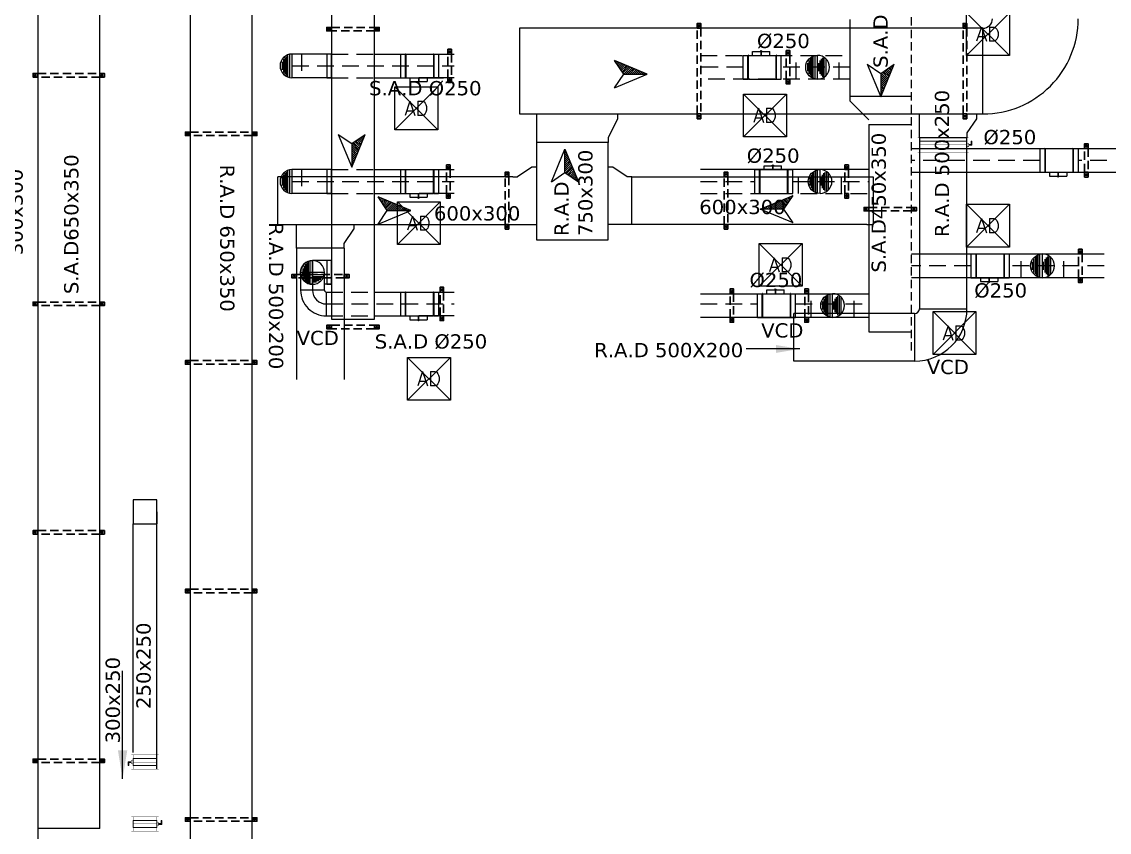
# Model space of a CAD drawing. Header units: millimetres. Extents: x -5691 to 38661, y 27321 to 65085.
# Drawn here: x 12207 to 23626, y 37619 to 46131 of the extents above; entities that cross this region are included whole.
import ezdxf
from ezdxf.enums import TextEntityAlignment as Align

# ---------------------------------------------------------------- set-up
doc = ezdxf.new("R2010")
doc.units = ezdxf.units.MM
doc.header["$LTSCALE"] = 700
doc.header["$MEASUREMENT"] = 0
doc.linetypes.add('HIDDEN', pattern=[0.375, 0.25, -0.125])
for name, color, linetype in [('Access Door', 7, 'Continuous'), ('CAV', 4, 'Continuous'), ('duct size', 7, 'Continuous'), ('M-AC-DIFFUSER', 3, 'Continuous'), ('Return Ahu-03', 1, 'Continuous'), ('Return Ahu-04', 1, 'Continuous'), ('Return Ahu-06', 1, 'Continuous'), ('Supply Ahu-03', 3, 'Continuous'), ('Supply Ahu-04', 3, 'Continuous'), ('Supply Ahu-05', 3, 'Continuous'), ('Supply Ahu-06', 3, 'Continuous'), ('TEXT', 7, 'Continuous')]:
    doc.layers.add(name, color=color, linetype=linetype)
doc.layers.add('SA-HANGERS', color=21, linetype='Continuous', lineweight=30)
doc.layers.add('VCD', color=1, linetype='Continuous', lineweight=20)
doc.styles.add('AC-TEXT', font='ROMANS.SHX', dxfattribs={"height": 200})
doc.styles.add('Arial', font='arial.ttf')
doc.styles.get("Standard").update_dxf_attribs({"font": 'romans.shx', "height": 200})
doc.styles.add('VERDANA', font='verdana.ttf')
doc.dimstyles.new('1-100', dxfattribs={"dimscale": 100, "dimtxt": 2, "dimasz": 2.5, "dimexe": 1.25, "dimexo": 0.625, "dimtad": 1, "dimdec": 0, "dimtxsty": 'Arial', "dimblk": 'ARCHTICK', "dimcen": 2.5, "dimclrd": 3, "dimclre": 3, "dimclrt": 3, "dimadec": 0, "dimazin": 0, "dimtfac": 1, "dimtdec": 0, "dimtmove": 0, "dimatfit": 3, "dimfxl": 1, "dimarcsym": 0})
doc.dimstyles.get("Standard").update_dxf_attribs({"dimtxt": 0.18, "dimasz": 0.18, "dimexe": 0.18, "dimexo": 0.0625, "dimgap": 0.09, "dimtad": 0, "dimtih": 1, "dimtoh": 1, "dimdec": 4, "dimzin": 0, "dimdsep": 46, "dimtxsty": 'Standard', "dimcen": 0.09, "dimadec": 0, "dimazin": 0, "dimtfac": 1, "dimtdec": 4, "dimtofl": 0, "dimtmove": 0, "dimatfit": 3, "dimfxl": 1, "dimtolj": 1, "dimtzin": 0, "dimarcsym": 0})

# ---------------------------------------------------------------- blocks, each defined once
blk = doc.blocks.new('*U12')
for p, q in [((0, 0), (0, 37)), ((650, 0), (650, 37))]:
    blk.add_line(p, q)
for points in [[(0, 0), (-50, 0), (-50, 37), (0, 37)], [(650, 37), (700, 37), (700, 0), (650, 0)]]:
    blk.add_lwpolyline(points)
at = {"linetype": 'HIDDEN', "ltscale": 0.5}
for points in [[(0, 37), (650, 37)], [(650, 0), (0, 0)]]:
    blk.add_lwpolyline(points, dxfattribs=at)
for centre in [(-25, 18), (675, 18)]:
    blk.add_circle(centre, 8.44)
blk = doc.blocks.new('*U19')
for p, q in [((0, 0), (0, 37)), ((650, 0), (650, 37))]:
    blk.add_line(p, q)
for points in [[(0, 0), (-50, 0), (-50, 37), (0, 37)], [(650, 37), (700, 37), (700, 0), (650, 0)]]:
    blk.add_lwpolyline(points)
at = {"linetype": 'HIDDEN', "ltscale": 0.5}
for points in [[(0, 37), (650, 37)], [(650, 0), (0, 0)]]:
    blk.add_lwpolyline(points, dxfattribs=at)
for centre in [(-25, 18), (675, 18)]:
    blk.add_circle(centre, 8.44)
blk = doc.blocks.new('*U48')
for p, q in [((0, 0), (0, 37)), ((450, 0), (450, 37))]:
    blk.add_line(p, q)
for points in [[(0, 0), (-50, 0), (-50, 37), (0, 37)], [(450, 37), (500, 37), (500, 0), (450, 0)]]:
    blk.add_lwpolyline(points)
at = {"linetype": 'HIDDEN', "ltscale": 0.5}
for points in [[(0, 37), (450, 37)], [(450, 0), (0, 0)]]:
    blk.add_lwpolyline(points, dxfattribs=at)
for centre in [(-25, 18), (475, 18)]:
    blk.add_circle(centre, 8.44)
blk = doc.blocks.new('*U49')
for p, q in [((0, 0), (0, 37)), ((250, 0), (250, 37))]:
    blk.add_line(p, q)
for points in [[(0, 0), (-50, 0), (-50, 37), (0, 37)], [(250, 37), (300, 37), (300, 0), (250, 0)]]:
    blk.add_lwpolyline(points)
at = {"linetype": 'HIDDEN', "ltscale": 0.5}
for points in [[(0, 37), (250, 37)], [(250, 0), (0, 0)]]:
    blk.add_lwpolyline(points, dxfattribs=at)
for centre in [(-25, 18), (275, 18)]:
    blk.add_circle(centre, 8.44)
blk = doc.blocks.new('*U53')
for p, q in [((0, 0), (0, 37)), ((500, 0), (500, 37))]:
    blk.add_line(p, q)
for points in [[(0, 0), (-50, 0), (-50, 37), (0, 37)], [(500, 37), (550, 37), (550, 0), (500, 0)]]:
    blk.add_lwpolyline(points)
at = {"linetype": 'HIDDEN', "ltscale": 0.5}
for points in [[(0, 37), (500, 37)], [(500, 0), (0, 0)]]:
    blk.add_lwpolyline(points, dxfattribs=at)
for centre in [(-25, 18), (525, 18)]:
    blk.add_circle(centre, 8.44)
blk = doc.blocks.new('*U52')
for p, q in [((0, 0), (0, 37)), ((450, 0), (450, 37))]:
    blk.add_line(p, q)
for points in [[(0, 0), (-50, 0), (-50, 37), (0, 37)], [(450, 37), (500, 37), (500, 0), (450, 0)]]:
    blk.add_lwpolyline(points)
at = {"linetype": 'HIDDEN', "ltscale": 0.5}
for points in [[(0, 37), (450, 37)], [(450, 0), (0, 0)]]:
    blk.add_lwpolyline(points, dxfattribs=at)
for centre in [(-25, 18), (475, 18)]:
    blk.add_circle(centre, 8.44)
blk = doc.blocks.new('*U54')
for p, q in [((0, 0), (0, 37)), ((900, 0), (900, 37))]:
    blk.add_line(p, q)
for points in [[(0, 0), (-50, 0), (-50, 37), (0, 37)], [(900, 37), (950, 37), (950, 0), (900, 0)]]:
    blk.add_lwpolyline(points)
at = {"linetype": 'HIDDEN', "ltscale": 0.5}
for points in [[(0, 37), (900, 37)], [(900, 0), (0, 0)]]:
    blk.add_lwpolyline(points, dxfattribs=at)
for centre in [(-25, 18), (925, 18)]:
    blk.add_circle(centre, 8.44)
blk = doc.blocks.new('CAV 250 DIA')
for p, q in [((0, 400), (0, 350)), ((0, 400), (250, 400)), ((0, 350), (250, 350)), ((0, 345), (0, 55)), ((0, 345), (250, 345)), ((250, 400), (250, 350)), ((250, 345), (250, 55)), ((250, 301), (290, 301)), ((290, 301), (290, 119)), ((250, 212), (297, 212)), ((250, 208), (297, 208)), ((250, 119), (290, 119)), ((291, 219), (292, 220)), ((291, 219), (297, 212)), ((297, 208), (291, 202)), ((291, 202), (292, 200)), ((292, 220), (302, 210)), ((302, 210), (292, 200)), ((0, 55), (250, 55)), ((0, 50), (0, 0)), ((0, 50), (250, 50)), ((0, 50), (250, 50)), ((0, 0), (250, 0)), ((250, 50), (250, 0))]:
    blk.add_line(p, q)
for centre, start, end in [((1, 347), 109.4366, 250.5634), ((249, 347), 289.4366, 70.5634), ((1, 53), 109.4366, 250.5634), ((249, 53), 289.4366, 70.5634)]:
    blk.add_arc(centre, 2.65, start, end)
blk = doc.blocks.new('AROW')
h = blk.add_hatch()
h.set_pattern_fill('ANSI31,_O', color=8, scale=33.381621)
h.set_pattern_definition([(45, (-361.5264, -565.2318), (-2.950546, 2.950546), [])])
h.paths.add_polyline_path([(34.3, 0), (-34.3, 0), (-61.1, 39.7)])
for p, q in [((-34.3, 0), (-61.1, 39.7)), ((34.3, 0), (-61.1, 39.7)), ((-61.1, -39.7), (-34.3, 0)), ((-61.1, -39.7), (34.3, 0)), ((-34.3, 0), (34.3, 0))]:
    blk.add_line(p, q)
blk = doc.blocks.new('AD')
at = {"layer": 'M-AC-DIFFUSER', "color": 2}
for p, q in [((225, 225), (-225, -225)), ((225, -225), (-225, 225))]:
    blk.add_line(p, q, dxfattribs=at)
blk.add_lwpolyline([(-225, 225), (225, 225), (225, -225), (-225, -225)], close=True, dxfattribs=at)
at = {"layer": 'M-AC-DIFFUSER', "color": 2, "style": 'AC-TEXT'}
blk.add_text('AD', height=150, dxfattribs=at).set_placement((0, 0), align=Align.MIDDLE_CENTER)
blk = doc.blocks.new('*U124')
for p, q in [((0, 0), (0, 37)), ((500, 0), (500, 37))]:
    blk.add_line(p, q)
for points in [[(0, 0), (-50, 0), (-50, 37), (0, 37)], [(500, 37), (550, 37), (550, 0), (500, 0)]]:
    blk.add_lwpolyline(points)
at = {"linetype": 'HIDDEN', "ltscale": 0.5}
for points in [[(0, 37), (500, 37)], [(500, 0), (0, 0)]]:
    blk.add_lwpolyline(points, dxfattribs=at)
for centre in [(-25, 18), (525, 18)]:
    blk.add_circle(centre, 8.44)
blk = doc.blocks.new('*U126')
at = {"linetype": 'Continuous'}
for points in [[(-25, 20), (-25, 30), (-60, 30), (-60, 75), (-70, 75), (-70, 20), (-25, 20)], [(333, 75), (0, 75), (0, -25), (333, -25)]]:
    blk.add_lwpolyline(points, close=True, dxfattribs=at)
at = {"linetype": 'Continuous', "const_width": 5}
for points in [[(333, -75), (333, -75), (-25, -75), (0, -75), (0, 125), (-25, 125), (0, 125), (333, 125), (358, 125), (333, 125), (333, -75), (358, -75), (333, -75)], [(333, 25), (0, 25)]]:
    blk.add_lwpolyline(points, dxfattribs=at)
blk.add_lwpolyline([(0, 0), (0, 50), (-25, 50), (-25, 0)], close=True, dxfattribs=at)
blk = doc.blocks.new('_ArchTick')
at = {"color": 0, "linetype": 'ByBlock', "const_width": 0.15}
blk.add_lwpolyline([(-0.5, -0.5), (0.5, 0.5)], dxfattribs=at)
blk = doc.blocks.new('*U143')
at = {"linetype": 'Continuous'}
for points in [[(-25, 20), (-25, 30), (-60, 30), (-60, 75), (-70, 75), (-70, 20), (-25, 20)], [(667, 75), (0, 75), (0, -25), (667, -25)]]:
    blk.add_lwpolyline(points, close=True, dxfattribs=at)
at = {"linetype": 'Continuous', "const_width": 5}
for points in [[(667, -75), (667, -75), (-25, -75), (0, -75), (0, 125), (-25, 125), (0, 125), (667, 125), (692, 125), (667, 125), (667, -75), (692, -75), (667, -75)], [(667, 25), (0, 25)]]:
    blk.add_lwpolyline(points, dxfattribs=at)
blk.add_lwpolyline([(0, 0), (0, 50), (-25, 50), (-25, 0)], close=True, dxfattribs=at)

msp = doc.modelspace()

# ---------------------------------------------------------------- linework, layer by layer
at = {"layer": 'Return Ahu-03'}
for p, q in [((15093.4, 43753, 60.4), (15093.4, 42373.3, 91.6)), ((15593.4, 43753, 60.4), (15593.4, 42373.3, 85.4))]:
    msp.add_line(p, q, dxfattribs=at)
at = {"layer": 'Return Ahu-04'}
for p, q in [((17433.4, 46063, 50), (17433.4, 45163, 50)), ((22299.9, 46063, 50), (17433.4, 46063, 50)), ((22300, 45163, 50), (22300, 46063, 50)), ((17433.4, 45163, 50), (22299.9, 45163, 50)), ((17613.3, 45163, 75), (17613.3, 44863, 75)), ((18463.3, 45113, 75), (18363.3, 44913, 75)), ((18463.3, 45163, 75), (18463.3, 45113, 75)), ((21632.1, 44913, 100), (21632.1, 45163, 50)), ((22232.1, 45113, 100), (22132.1, 44963, 100)), ((22232.1, 45163, 100), (22232.1, 45113, 100)), ((18363.3, 44913, 75), (18363.3, 44863, 75)), ((22132.1, 44913, 100), (21632.1, 44913, 100)), ((21632.1, 44913, 100), (21632.1, 43117.1, 100)), ((22132.1, 44963, 100), (22132.1, 44913, 100)), ((22132.1, 43117.1, 100), (22132.1, 44913, 100)), ((17988.3, 44863, 225), (17613.3, 44863, 75)), ((17613.3, 44863, 75), (17613.3, 43839.2, 75)), ((18363.3, 44863, 75), (17988.3, 44863, 225)), ((18363.3, 43839.2, 75), (18363.3, 44863, 75)), ((17563.3, 44603, 100), (17413.3, 44503, 100)), ((17613.3, 44603, 100), (17563.3, 44603, 100)), ((18413.2, 44603, 100), (18363.3, 44603, 75)), ((18563.2, 44503, 100), (18413.2, 44603, 100)), ((17363.3, 44503, 100), (14897.2, 44503, 25)), ((14897.2, 44003, 25), (14897.2, 44503, 25)), ((17363.3, 44503, 100), (17413.3, 44503, 100)), ((18613.2, 44503, 100), (18563.2, 44503, 100)), ((18613.2, 44003, 25), (18613.2, 44503, 25)), ((18613.2, 44503, 25), (21145.9, 44503, 102)), ((21145.9, 44503, 25), (21145.9, 44003, -50)), ((14897.2, 44003, 25), (17363.3, 44003, 100)), ((15093.4, 43753, 60.4), (15093.4, 44003, 35.4)), ((15693.4, 44003, 60.4), (15693.4, 43953, 60.4)), ((17363.3, 44003, 100), (17613.3, 44003, 75)), ((18613.2, 44003, 25), (18363.3, 44003, 75)), ((21079.4, 44003, 25), (18613.2, 44003, 25)), ((21079.4, 44003, 25), (21145.9, 44003, -50)), ((15593.4, 43803, 60.4), (15693.4, 43953, 60.4)), ((15593.4, 43753, 60.4), (15093.4, 43753, 60.4)), ((15593.4, 43753, 60.4), (15593.4, 43803, 60.4)), ((17613.3, 43839.2, 75), (18363.3, 43839.2, 75)), ((20462.7, 43067.1), (20312.7, 43067.1)), ((20312.7, 42567.1), (20312.7, 43067.1)), ((21582.1, 43067.1), (20462.7, 43067.1)), ((21582.1, 43067.1), (21582.1, 42567.1)), ((21632.1, 43117.1), (22132.1, 43117.1)), ((20462.7, 42567.1), (20312.7, 42567.1)), ((21582.1, 42567.1), (20462.7, 42567.1))]:
    msp.add_line(p, q, dxfattribs=at)
for centre, radius, start, end in [((22300.4, 46162.6), 999.6, 269.97664, 0.02336), ((22300.4, 46162.6), 99.6, 269.97664, 0.02336), ((21582.1, 43117.1, -100), 50, 270, 0), ((21582.1, 43117.1), 550, 270, 359.99973)]:
    msp.add_arc(centre, radius, start, end, dxfattribs=at)
at = {"layer": 'Return Ahu-06'}
for p, q in [((14625.8, 28629, -2.7), (14625.8, 51957.7, 50)), ((13975.8, 51707.7, 50), (13975.8, 28629, -2.7))]:
    msp.add_line(p, q, dxfattribs=at)
at = {"layer": 'Supply Ahu-03', "ltscale": 600}
for p, q in [((15385.8, 43311.4, 1389.8), (15135.8, 43311.4, 1389.8)), ((15405.7, 43042.2, 1389.8), (15405.8, 43292.2, 1029.8))]:
    msp.add_line(p, q, dxfattribs=at)
for radius, start, end in [(269.2, 180, 270.15468), (19.2, 177.67088, 272.30955)]:
    msp.add_arc((15405, 43311.4, 1389.8), radius, start, end, dxfattribs=at)
at = {"layer": 'Supply Ahu-04', "linetype": 'HIDDEN', "ltscale": 0.5}
msp.add_line((21550.8, 42678.3, -245.5), (21550.8, 50135, -685.8), dxfattribs=at)
at = {"layer": 'Supply Ahu-04'}
for p, q in [((15460.3, 46290.1, 461.6), (15460.3, 43007.1, 234.4)), ((15910.3, 43007.1, 234.4), (15910.3, 46290.1, 461.6)), ((20900.9, 46155.7, 579.7), (20900.9, 45300.4, 730.7)), ((16375.8, 45792.4, -156.4), (16748.8, 45792.4, -280.7)), ((16748.8, 45542.4, -280.7), (16375.8, 45542.4, -156.4)), ((20900.9, 45350.4, -17.7), (21550.9, 45350.4, -17.7)), ((20900.9, 45350.4, -17.7), (20900.9, 45300.4, -17.7)), ((20900.9, 45300.4, -17.7), (21100.9, 45100.4, -17.7)), ((21100.8, 45050.4, -17.7), (21100.8, 42874.2, 450)), ((21100.9, 45050.4, -17.7), (21550.9, 45050.4, -17.7)), ((16378.8, 44577.9, 212.8), (16748.8, 44577.9, 89.5)), ((21100.8, 44577.9, 208.3), (19332.8, 44577.9, -502.1)), ((16748.8, 44327.9, 157.7), (16378.9, 44327.9, 375.4)), ((21550.8, 43692.2, 412.8), (23570.8, 43692.2, -271.7)), ((22000.9, 43692.2, 250), (22050.9, 43692.2, 243.3)), ((23570.8, 43442.2, -271.7), (21550.8, 43442.2, 232.8)), ((16375.8, 43292.2, 349.7), (16748.8, 43292.2, -72.3)), ((19332.8, 43275.4, 117.3), (21100.8, 43275.4, 817.2)), ((15460.3, 43007.1, 224.7), (15910.3, 43007.1, 224.7)), ((16748.8, 43042.2, -285.8), (16375.8, 43042.2, -161.5)), ((21100.8, 43024.7, 914.4), (19332.8, 43025.3, -189.6)), ((21100.8, 42874.2, 450), (21550.8, 42874.2, 450))]:
    msp.add_line(p, q, dxfattribs=at)
at = {"layer": 'Supply Ahu-04', "ltscale": 8}
for p, q in [((15135.8, 43499, 1389.8), (15135.8, 43311.4, 1389.8)), ((15385.8, 43312.2, 1389.8), (15385.8, 43499, 1389.8))]:
    msp.add_line(p, q, dxfattribs=at)
for points, elevation in [([(15410.3, 45542.4), (15460.3, 45542.4), (15460.3, 45792.4), (15410.3, 45792.4)], 350), ([(15410.3, 44327.9), (15460.3, 44327.9), (15460.3, 44577.9), (15410.3, 44577.9)], 380.4), ([(15410.3, 43374), (15460.3, 43374), (15460.3, 43624), (15410.3, 43624)], 694.9)]:
    msp.add_lwpolyline(points, close=True, dxfattribs=dict(at, elevation=elevation))
at = {"layer": 'Supply Ahu-04', "ltscale": 8, "elevation": 1389.8}
msp.add_lwpolyline([(15260.8, 43374), (15260.8, 43311.4, 0.4157582), (15405.7, 43167.2, -0.0026355)], format="xyb", dxfattribs=at)
at = {"layer": 'Supply Ahu-05'}
for p, q in [((15460.3, 45792.4, 350), (15044.8, 45792.4, 350)), ((15044.8, 45792.4, 350), (15044.8, 45542.4, 350)), ((15910.3, 45792.4, 225), (16184.4, 45792.4, 225)), ((16205.4, 45792.4, 350), (16634.5, 45792.4, 350)), ((14941.4, 45709.6, 350), (14941.4, 45625.2, 350)), ((14955.8, 45737.7, 350), (14955.8, 45597, 350)), ((14970.1, 45755.1, 350), (14970.1, 45579.6, 350)), ((14984.4, 45767.6, 350), (14984.4, 45567.1, 350)), ((14999.2, 45777.1, 350), (14999.2, 45557.7, 350)), ((15017.9, 45785.4, 350), (15017.9, 45549.4, 350)), ((20459.8, 45610.6, -140.1), (20459.8, 45695.1, -140.1)), ((20474.2, 45582.5, -140.1), (20474.2, 45723.2, -140.1)), ((20488.5, 45565.1, -140.1), (20488.5, 45740.6, -140.1)), ((20502.8, 45552.6, -140.1), (20502.8, 45753.1, -140.1)), ((20517.6, 45543.2, -140.1), (20517.6, 45762.6, -140.1)), ((20536.2, 45534.9, -140.1), (20536.2, 45770.9, -140.1)), ((20563.2, 45527.9, -140.1), (20563.2, 45777.9, -140.1)), ((20563.2, 45527.9, -140.1), (20563.2, 45777.9, -140.1)), ((20575.5, 45610.6, -140.1), (20575.5, 45695.1, -140.1)), ((20589.8, 45582.5, -140.1), (20589.8, 45723.2, -140.1)), ((20604.2, 45565.1, -140.1), (20604.2, 45740.6, -140.1)), ((20618.5, 45552.6, -140.1), (20618.5, 45753.1, -140.1)), ((20633.3, 45549.4, -140.1), (20633.3, 45756.4, -140.1)), ((20651.9, 45564.8, -140.1), (20651.9, 45740.9, -140.1)), ((15460.3, 45542.4, 350), (15044.8, 45542.4, 350)), ((15910.3, 45542.4, 225), (16184.4, 45542.4, 225)), ((16205.4, 45542.4, 350), (16634.5, 45542.4, 350)), ((21550.8, 44800.4, 446.5), (22898.5, 44800.4, 446.5)), ((23298.5, 44800.4, 446.5), (23750.8, 44800.4, 446.5)), ((14970.1, 44540.7, 380.4), (14970.1, 44365.2, 380.4)), ((14984.4, 44553.2, 380.4), (14984.4, 44352.7, 380.4)), ((14999.2, 44562.6, 380.4), (14999.2, 44343.2, 380.4)), ((15017.9, 44570.9, 380.4), (15017.9, 44334.9, 380.4)), ((15044.8, 44577.9, 380.4), (15044.8, 44327.9, 380.4)), ((15460.3, 44577.9, 380.4), (15044.8, 44577.9, 380.4)), ((15910.3, 44577.9, 255.4), (16184.4, 44577.9, 255.4)), ((20514.1, 44365.1, 92.9), (20514.1, 44540.6, 92.9)), ((20528.5, 44352.6, 92.9), (20528.5, 44553.1, 92.9)), ((20543.2, 44343.1, 92.9), (20543.2, 44562.6, 92.9)), ((20561.9, 44334.9, 92.9), (20561.9, 44570.9, 92.9)), ((20588.8, 44327.9, 92.9), (20588.8, 44577.9, 92.9)), ((20588.8, 44327.9, 92.9), (20588.8, 44577.9, 92.9)), ((20629.8, 44365.1, 92.9), (20629.8, 44540.6, 92.9)), ((20644.1, 44352.6, 92.9), (20644.1, 44553.1, 92.9)), ((20658.9, 44349.4, 92.9), (20658.9, 44556.4, 92.9)), ((20677.6, 44364.8, 92.9), (20677.6, 44540.9, 92.9)), ((21550.8, 44550.4, 446.5), (22898.5, 44550.4, 446.5)), ((23298.5, 44550.4, 446.5), (23875.7, 44550.4, 605)), ((14941.4, 44495.2, 380.4), (14941.4, 44410.7, 380.4)), ((14955.8, 44523.3, 380.4), (14955.8, 44382.6, 380.4)), ((20485.5, 44410.6, 92.9), (20485.5, 44495.1, 92.9)), ((20499.8, 44382.5, 92.9), (20499.8, 44523.2, 92.9)), ((20601.2, 44410.6, 92.9), (20601.2, 44495.1, 92.9)), ((20615.5, 44382.5, 92.9), (20615.5, 44523.2, 92.9)), ((15460.3, 44327.9, 380.4), (15044.8, 44327.9, 380.4)), ((15910.3, 44327.9, 255.4), (16184.4, 44327.9, 255.4)), ((15260.8, 43624, 1389.8), (15260.8, 43374, 1389.8)), ((15260.8, 43374, 1389.8), (15260.8, 43624, 1389.8)), ((15460.3, 43624, 819.9), (15260.8, 43624, 819.9)), ((22835.6, 43496.8, -129), (22835.6, 43637.5, -129)), ((22850, 43479.4, -129), (22850, 43654.9, -129)), ((22864.3, 43466.9, -129), (22864.3, 43667.4, -129)), ((22879.1, 43457.4, -129), (22879.1, 43676.8, -129)), ((22897.7, 43449.1, -129), (22897.7, 43685.1, -129)), ((22924.6, 43442.1, -129), (22924.6, 43692.1, -129)), ((22924.6, 43442.1, -129), (22924.6, 43692.1, -129)), ((22951.3, 43496.8, -129), (22951.3, 43637.5, -129)), ((22965.6, 43479.4, -129), (22965.6, 43654.9, -129)), ((22980, 43466.9, -129), (22980, 43667.4, -129)), ((22994.7, 43463.6, -129), (22994.7, 43670.6, -129)), ((23013.4, 43479.1, -129), (23013.4, 43655.1, -129)), ((15157.4, 43541.2, 1389.8), (15157.4, 43456.8, 1389.8)), ((15157.4, 43541.2, 1389.8), (15157.4, 43499, 1389.8)), ((15171.8, 43569.3, 1389.8), (15171.8, 43428.6, 1389.8)), ((15171.8, 43569.3, 1389.8), (15171.8, 43499, 1389.8)), ((15186.1, 43586.8, 1389.8), (15186.1, 43411.2, 1389.8)), ((15186.1, 43586.8, 1389.8), (15186.1, 43499, 1389.8)), ((15200.4, 43599.2, 1389.8), (15200.4, 43398.7, 1389.8)), ((15200.4, 43599.2, 1389.8), (15200.4, 43499, 1389.8)), ((15215.2, 43608.7, 1389.8), (15215.2, 43389.3, 1389.8)), ((15215.2, 43608.7, 1389.8), (15215.2, 43499, 1389.8)), ((15233.8, 43617, 1389.8), (15233.8, 43381, 1389.8)), ((15233.8, 43617, 1389.8), (15233.8, 43499, 1389.8)), ((22821.3, 43524.9, -129), (22821.3, 43609.3, -129)), ((22937, 43524.9, -129), (22937, 43609.3, -129)), ((15385.8, 43499, 1389.8), (15135.8, 43499, 1389.8)), ((15157.4, 43456.8, 1389.8), (15157.4, 43499, 1389.8)), ((15171.8, 43428.6, 1389.8), (15171.8, 43499, 1389.8)), ((15186.1, 43411.2, 1389.8), (15186.1, 43499, 1389.8)), ((15200.4, 43398.7, 1389.8), (15200.4, 43499, 1389.8)), ((15215.2, 43389.3, 1389.8), (15215.2, 43499, 1389.8)), ((15233.8, 43381, 1389.8), (15233.8, 43499, 1389.8)), ((15378.8, 43472.1, 1389.8), (15260.8, 43472.1, 1389.8)), ((15370.5, 43453.4, 1389.8), (15260.8, 43453.4, 1389.8)), ((15361, 43438.6, 1389.8), (15260.8, 43438.6, 1389.8)), ((15348.5, 43424.3, 1389.8), (15260.8, 43424.3, 1389.8)), ((15331.1, 43410, 1389.8), (15260.8, 43410, 1389.8)), ((15303, 43395.7, 1389.8), (15260.8, 43395.7, 1389.8)), ((15460.3, 43374, 819.9), (15385.8, 43374, 819.9)), ((15910.3, 43292.2, 694.9), (16184.4, 43292.2, 694.9)), ((20618.2, 43108.1, 558.9), (20618.2, 43192.6, 558.9)), ((20632.6, 43080, 558.9), (20632.6, 43220.7, 558.9)), ((20646.9, 43062.6, 558.9), (20646.9, 43238.1, 558.9)), ((20661.2, 43050.1, 558.9), (20661.2, 43250.6, 558.9)), ((20676, 43040.7, 558.9), (20676, 43260.1, 558.9)), ((20694.7, 43032.4, 558.9), (20694.7, 43268.4, 558.9)), ((20721.6, 43025.4, 558.9), (20721.6, 43275.4, 558.9)), ((20721.6, 43025.4, 558.9), (20721.6, 43275.4, 558.9)), ((20733.9, 43108.1, 558.9), (20733.9, 43192.6, 558.9)), ((20748.2, 43080, 558.9), (20748.2, 43220.7, 558.9)), ((20762.6, 43062.6, 558.9), (20762.6, 43238.1, 558.9)), ((20776.9, 43050.1, 558.9), (20776.9, 43250.6, 558.9)), ((20791.7, 43046.9, 558.9), (20791.7, 43253.9, 558.9)), ((20810.3, 43062.3, 558.9), (20810.3, 43238.4, 558.9)), ((15910.3, 43042.2, 694.9), (16184.4, 43042.2, 694.9))]:
    msp.add_line(p, q, dxfattribs=at)
at = {"layer": 'Supply Ahu-05', "linetype": 'HIDDEN'}
for p, q in [((15144.8, 45792.4, 350), (15144.8, 45542.4, 350)), ((15460.3, 45792.4, 225), (15910.3, 45792.4, 225)), ((19332.8, 45777.9, -29.5), (20900.9, 45777.9, -202.1)), ((20338.2, 45527.9, -140.1), (20338.2, 45777.9, -140.1)), ((20788.2, 45527.9, -140.1), (20788.2, 45777.9, -140.1)), ((19782.3, 45653, -283.8), (19332.8, 45653, -375)), ((20900.9, 45652.9, -56.9), (20182.3, 45652.9, -202.7)), ((15460.3, 45542.4, 225), (15910.3, 45542.4, 225)), ((20900.9, 45527.9, -186.3), (19332.8, 45527.9, -27.2)), ((22898.5, 44675.4, 218), (21550.8, 44675.4, 561.1)), ((23600.8, 44675.4, 446.5), (23298.5, 44675.4, 116.2)), ((15143.1, 44577.9, 380.4), (15143.1, 44327.9, 380.4)), ((15460.3, 44577.9, 255.4), (15910.3, 44577.9, 255.4)), ((20363.8, 44327.9, 92.9), (20363.8, 44577.9, 92.9)), ((20813.8, 44327.9, 92.9), (20813.8, 44577.9, 92.9)), ((19332.8, 44453, -375), (19903.8, 44453, -375)), ((20303.8, 44452.9, -375), (21100.8, 44452.9, -375)), ((15460.3, 44327.9, 255.4), (15910.3, 44327.9, 255.4)), ((19332.8, 44327.9, -502.1), (21100.8, 44327.9, 208.3)), ((15460.3, 43624, 694.9), (15460.3, 43374, 694.9)), ((22699.6, 43442.2, -129), (22699.6, 43692.2, -129)), ((23149.6, 43442.2, -129), (23149.6, 43692.2, -129)), ((22173.3, 43567.2, 104), (21550.8, 43567.2, 631.1)), ((23570.8, 43567.2, -375), (22573.3, 43567.6, 22.1)), ((15404, 43292.2, 694.9), (15910.3, 43292.2, 694.9)), ((19332.8, 43167.2, -375.3), (19933.1, 43167.2, 82.5)), ((20333.1, 43167.2, 387.6), (21100.8, 43167.2, 973.2)), ((20496.6, 43025.4, 558.9), (20496.6, 43275.4, 558.9)), ((20946.6, 43025.4, 558.9), (20946.6, 43275.4, 558.9)), ((15403.9, 43042.2, 694.9), (15910.3, 43042.2, 694.9))]:
    msp.add_line(p, q, dxfattribs=at)
for points, elevation in [([(15046.4, 45667.4), (16748.8, 45667.4)], 350), ([(15046.4, 44452.9), (16748.8, 44453)], 380.4), ([(15046.4, 44452.9), (16748.8, 44453)], 380.4), ([(15405.7, 43167.2), (16748.8, 43167.2)], 819.9)]:
    msp.add_lwpolyline(points, dxfattribs=dict(at, elevation=elevation))
at = {"layer": 'Supply Ahu-05'}
for centre, major_axis in [((15044.8, 45667.4, 350), (0, -125)), ((20563.2, 45652.9, -140.1), (0, 125)), ((15044.8, 44452.9, 380.4), (0, -125)), ((20588.8, 44452.9, 92.9), (0, 125)), ((15260.8, 43499, 1389.8), (0, -125)), ((15260.8, 43499, 1389.8), (-125, 0)), ((15260.8, 43499, 1389.8), (0, 125)), ((22924.6, 43567.1, -129), (0, 125)), ((20721.6, 43150.4, 558.9), (0, 125))]:
    msp.add_ellipse(centre, major_axis=major_axis, ratio=1, start_param=3.1415927, end_param=6.2831853, dxfattribs=at)
at = {"layer": 'Supply Ahu-05', "extrusion": (0, 0, -1)}
for centre in [(20563.2, 45652.9, -140.1), (20588.8, 44452.9, 92.9), (15260.8, 43499, 1389.8), (22924.6, 43567.1, -129), (20721.6, 43150.4, 558.9)]:
    msp.add_ellipse(centre, major_axis=(0, 125), ratio=1, start_param=3.1415927, end_param=6.2831853, dxfattribs=at)
at = {"layer": 'Supply Ahu-06'}
for p, q in [((12375.8, 52116, 450), (12375.8, 33620, 450)), ((13025.8, 37659.1, 450), (13025.8, 49174.4, 450)), ((13375.9, 40984.2, 500), (13375.9, 40859.2, 625)), ((13625.9, 40984.2, 500), (13625.9, 40859.2, 625)), ((13375.9, 38506, 625), (13375.8, 40859.2, 625)), ((13625.9, 38281, 625), (13625.9, 40859.2, 625)), ((13375.9, 38456, 625), (13375.9, 38506, 625)), ((13625.9, 38456, 625), (13625.9, 38506, 625)), ((13025.8, 37659.1, 450), (12375.8, 37659.1, 450))]:
    msp.add_line(p, q, dxfattribs=at)
msp.add_lwpolyline([(13375.7, 40859), (13625.7, 40859), (13625.7, 41109), (13375.7, 41109)], close=True, dxfattribs=at)

# ---------------------------------------------------------------- block references
at = {"layer": 'Access Door'}
for p in [(22352, 46000.7), (16350.5, 45222, -355.5), (20011.4, 45147.3, 100), (16376.4, 44015.9, 65.7), (22352, 43988.8), (20176.3, 43578.2, 100), (22000.2, 42862.3, 100), (16483.6, 42381.7, 65.7)]:
    msp.add_blockref('AD', p, dxfattribs=at)
at = {"layer": 'CAV', "xscale": -1, "rotation": 90}
for p in [(16584.4, 45792.4, 350), (23298.5, 44800.4, 446.5), (16582.8, 44577.9, 255.4), (22573.3, 43693, 104), (16582.5, 43292.2, 694.9)]:
    msp.add_blockref('CAV 250 DIA', p, dxfattribs=at)
at = {"layer": 'CAV', "rotation": 90}
for p in [(20182.3, 45527.9, -113.3), (20303.8, 44327.9, -112), (20333.1, 43025.1, 156.5)]:
    msp.add_blockref('CAV 250 DIA', p, dxfattribs=at)
at = {"layer": 'Return Ahu-04', "yscale": 3.599999999999999, "zscale": 3.599999999999999}
for p, xscale in [((18651.3, 45581.5, 0.3), 3.599999999999999), ((20085.4, 44163.2), -3.599999999999999), ((16168.1, 44149.1), 3.599999999999999)]:
    msp.add_blockref('AROW', p, dxfattribs=dict(at, xscale=xscale))
at = {"layer": 'Return Ahu-04', "xscale": -3.599999999999999, "yscale": 3.599999999999999, "zscale": 3.599999999999999, "rotation": 270}
msp.add_blockref('AROW', (17910.8, 44671, 137.9), dxfattribs=at)
at = {"layer": 'SA-HANGERS'}
for name, p, rotation in [('*U52', (15460.3, 46034.9, 443.9), 0.0037799680080769), ('*U54', (19336.5, 45163, 50), 90.00377996800809), ('*U54', (22128.7, 45163, 50), 90.00377996800809), ('*U49', (16718.1, 45542.4, -212.9), 90.00377996800809), ('*U49', (20272.1, 45527.9, -132.9), 90.00377996800809), ('*U12', (12375.8, 45550.9, 450), 0.0018899840078956), ('*U19', (14625.8, 44972, 50), 180.0018899840079), ('*U49', (23403.8, 44550.4, 446.5), 90.00377996800809), ('*U49', (16705, 44327.9, 160.8), 90.00377996800809), ('*U53', (17320.1, 44003, 65.7), 90.00377996800809), ('*U53', (19620.5, 44003, 25), 90.00377996800809), ('*U49', (20887.6, 44327.9, -74.9), 90.00377996800809), ('*U48', (21100.8, 44143.9, 450), 0.0037799680080769), ('*U49', (23340.7, 43442.2, -94.9), 90.00377996800809), ('*U124', (15093.4, 43440.4, 67.5), 0.0037799680080769), ('*U49', (16636.9, 43042.2, -248.5), 90.00377996800809), ('*U49', (19682, 43025.5, 263.2), 90.00377996800809), ('*U49', (20466.4, 43024.9, 518.2), 90.00377996800809), ('*U12', (12375.9, 43150.9, 450), 0.0018899840078956), ('*U52', (15460.3, 42906.2, 949.7), 0.0037799680080769), ('*U19', (14625.8, 42572, 50), 180.0018899840079), ('*U12', (12375.9, 40750.9, 450), 0.0018899840078956), ('*U19', (14625.8, 40172, 50), 180.0018899840079), ('*U12', (12376, 38350.9, 450), 0.0018899840078956), ('*U19', (14625.8, 37772, 50), 180.0018899840079)]:
    msp.add_blockref(name, p, dxfattribs=dict(at, rotation=rotation))
at = {"layer": 'Supply Ahu-04', "xscale": 3.599999999999999, "yscale": 3.599999999999999, "zscale": 3.599999999999999, "rotation": 270}
for p in [(21225.9, 45464.6, 450), (15671.9, 44727.5)]:
    msp.add_blockref('AROW', p, dxfattribs=at)
at = {"layer": 'VCD', "ltscale": 100}
for name, p, xscale, yscale, zscale in [('*U143', (22132.1, 44819.3, 100), -0.749999999999659, 0.749999999999659, 0.749999999999659), ('*U126', (13625.9, 37687.2, 500), -0.749999999999652, 0.749999999999652, 0.749999999999652)]:
    msp.add_blockref(name, p, dxfattribs=dict(at, xscale=xscale, yscale=yscale, zscale=zscale))
at = {"layer": 'VCD', "ltscale": 100, "xscale": -0.749999999999652, "yscale": 0.749999999999652, "zscale": 0.749999999999652, "rotation": 180}
msp.add_blockref('*U126', (13375.9, 38374.8, 500), dxfattribs=at)

# ---------------------------------------------------------------- texts
at = {"layer": 'duct size', "style": 'VERDANA'}
for s, rotation, p in [('S.A.D 650X350', 90, (21299.5, 45646.6)), ('R.A.D 500x250', 90, (21944.4, 43869.9, -0.3)), ('S.A.D450x350', 90, (21279.8, 43497.2, 275)), ('S.A.D650x350', 90, (12802.2, 43270.6)), ('300x300', 90, (12217, 43679.3, 475)), ('R.A.D 650x350', 270, (14290.4, 44630.8, 225)), ('R.A.D 500x200', 270, (14803, 44026.7)), ('250x250', 90, (13560.5, 38914.2, 775)), ('300x250', 90, (13237.9, 38552.7, 50))]:
    msp.add_text(s, height=150, rotation=rotation, dxfattribs=at).set_placement(p)
for s, p in [('%%C250', (19926.8, 45855.3, -256.7)), ('S.A.D %%C250', (15854.2, 45358.7, -400)), ('%%C250', (22304.7, 44845, -706.7)), ('%%C250', (19819.6, 44650.1, -731.7)), ('600x300', (16535.1, 44044, 450)), ('600x300', (19320.9, 44111.5, 450)), ('%%C250', (19848.4, 43344.8, -706.7)), ('%%C250', (22208.2, 43235.2, -706.7)), ('VCD', (19971.5, 42814.9, 100)), ('VCD', (15093.4, 42735.7, 83.4)), ('S.A.D %%C250', (15913.7, 42698.9, -25)), ('R.A.D 500X200', (18217.8, 42607.9)), ('VCD', (21709.4, 42430.6, -706.7))]:
    msp.add_text(s, height=150, dxfattribs=at).set_placement(p)
at = {"layer": 'duct size', "ltscale": 8, "insert": (17799.9, 43880.5, 475), "char_height": 150, "width": 157.027, "attachment_point": 1, "rotation": 90, "style": 'VERDANA'}
msp.add_mtext('R.A.D\\P750x300', dxfattribs=at)

# ---------------------------------------------------------------- leaders
at = {"layer": 'Return Ahu-04'}
msp.add_leader([(20376.6, 42694.8), (19811.8, 42694.8)], dimstyle='1-100', override={"dimgap": 0.625, "dimtad": 0}, dxfattribs=at)
at = {"layer": 'TEXT'}
msp.add_leader([(13266.2, 38181, 500), (13266.2, 39314.8, 500)], dimstyle='Standard', override={"dimasz": 300, "dimgap": 2, "dimtad": 0, "dimfxl": 3}, dxfattribs=at)

doc.saveas('drawing.dxf')
